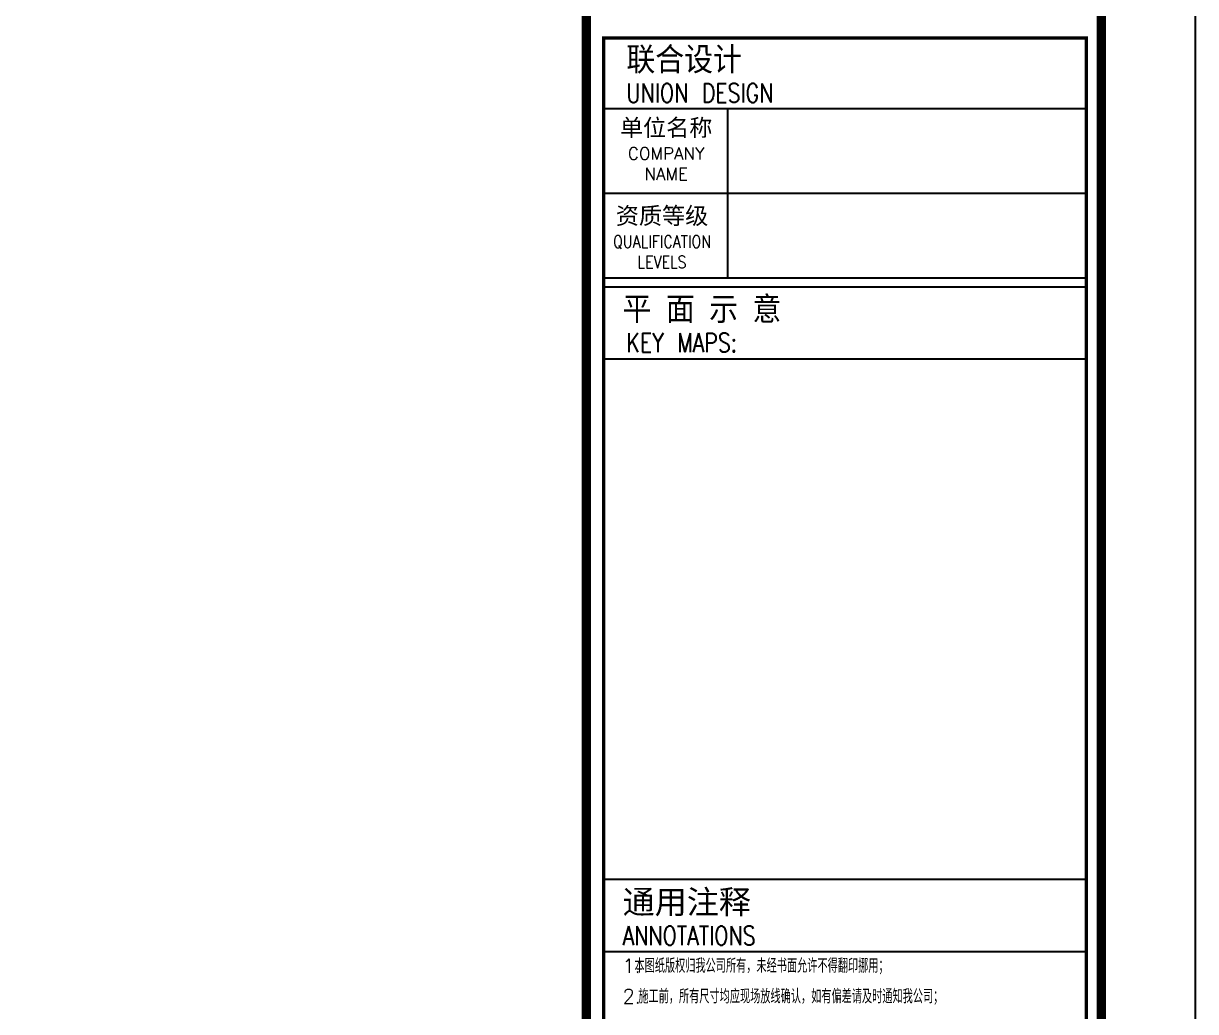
# Model space of a CAD drawing. Extents: x 815029915 to 815825525, y 579155098 to 579748855.
# Drawn here: x 815392643 to 815405096, y 579595190 to 579605687 of the extents above; entities that cross this region are included whole.
import ezdxf

# ---------------------------------------------------------------- set-up
doc = ezdxf.new("R2010")
doc.units = 0
doc.header["$LTSCALE"] = 100
doc.header["$MEASUREMENT"] = 0
for name, color, linetype in [('AXIS', 3, 'Continuous'), ('TK', 7, 'Continuous'), ('ZG-图框层', 4, 'Continuous'), ('zm', 1, 'Continuous')]:
    doc.layers.add(name, color=color, linetype=linetype)
doc.styles.add('_TCH_DIM_T3', font='SIMPLEX', dxfattribs={"width": 0.705882, "bigfont": 'GBCBIG'})
doc.styles.add('CCIAD-图框(标题项)', font='')
doc.styles.add('CCIAD-图框(版权说明)', font='txt.shx', dxfattribs={"width": 0.7, "bigfont": 'gbcbig.shx'})
doc.styles.add('基本字体', font='simplex.shx', dxfattribs={"height": 180, "bigfont": 'hztxt.shx'})
doc.styles.get('CCIAD-图框(标题项)').set_extended_font_data('SimHei')
doc.dimstyles.new('_TCH_ARCH-100', dxfattribs={"dimscale": 100, "dimtxt": 2.975, "dimasz": 1, "dimexe": 2.5, "dimexo": 3, "dimgap": 1, "dimtad": 1, "dimdec": 0, "dimzin": 0, "dimdsep": 46, "dimtxsty": '_TCH_DIM_T3', "dimblk": 'ARCHTICK', "dimcen": 0.09, "dimclrt": 7, "dimazin": 2, "dimtfac": 1, "dimtdec": 0, "dimtix": 1, "dimtmove": 2, "dimatfit": 3, "dimfxl": 0, "dimtolj": 1, "dimtzin": 0, "dimarcsym": 0})

# ---------------------------------------------------------------- blocks, each defined once
blk = doc.blocks.new('CCIAD-TK-A0-图签')
at = {"layer": 'TK'}
for p, q in [((1177.39, 749.33), (1126.12, 749.33)), ((1139.29, 749.33), (1139.29, 731.33)), ((1177.39, 740.33), (1126.12, 740.33)), ((1177.39, 731.33), (1126.12, 731.33)), ((1177.39, 667.45), (1126.12, 667.45))]:
    blk.add_line(p, q, dxfattribs=at)
at = {"layer": 'TK', "const_width": 1}
blk.add_lwpolyline([(1124.29, 10.46), (1124.29, 831)], dxfattribs=at)
at = {"layer": 'TK'}
for points in [[(1124.29, 10.46), (1179, 10.46), (1179, 831)], [(1126.12, 756.84), (1177.39, 756.84)], [(1126.12, 730.4), (1177.39, 730.4)], [(1126.12, 722.76), (1177.39, 722.76)], [(1126.12, 659.81), (1177.39, 659.81)]]:
    blk.add_lwpolyline(points, dxfattribs=at)
at = {"layer": 'TK', "const_width": 0.347}
blk.add_lwpolyline([(1126.12, 756.84), (1177.39, 756.84), (1177.39, 189.94), (1126.12, 189.94)], close=True, dxfattribs=at)
at = {"layer": 'TK'}
for s, height, style, width, p in [('联合设计', 2.5, 'CCIAD-图框(标题项)', 0.9, (1128.53, 753.35)), ('UNION DESIGN', 2, 'CCIAD-图框(版权说明)', 0.8, (1128.53, 750)), ('平 面 示 意', 2.5, 'CCIAD-图框(标题项)', 0.9, (1128.13, 726.83)), ('KEY MAPS:', 2, 'CCIAD-图框(版权说明)', 0.8, (1128.52, 723.48)), ('ANNOTATIONS', 2, 'CCIAD-图框(版权说明)', 0.8, (1128.13, 660.48))]:
    blk.add_text(s, height=height, dxfattribs=dict(at, style=style, width=width)).set_placement(p)
for s, height, style, p in [('通用注释', 2.5, 'CCIAD-图框(标题项)', (1128.13, 663.82)), ('1.', 1.5, 'CCIAD-图框(版权说明)', (1128.13, 657.54)), ('本图纸版权归我公司所有，未经书面允许不得翻印挪用；', 1.5, 'CCIAD-图框(版权说明)', (1129.39, 657.54)), ('2.', 1.5, 'CCIAD-图框(版权说明)', (1128.13, 654.29)), ('施工前，所有尺寸均应现场放线确认，如有偏差请及时通知我公司；', 1.5, 'CCIAD-图框(版权说明)', (1129.8, 654.29))]:
    blk.add_text(s, height=height, dxfattribs=dict(at, style=style)).set_placement(p)
at = {"layer": 'TK', "char_height": 1.8, "width": 11.6, "attachment_point": 5, "style": '基本字体'}
for s, insert in [('{\\fSimHei|b0|i0|c134|p2;单位名称\\Fsimplex,hztxt|c134;\\H0.72222x;COMPANY NAME}', (1132.76, 744.99)), ('{\\fSimHei|b0|i0|c134|p49;资质等级\\P\\Fsimplex,hztxt|c134;\\H0.7222x;\\W0.85;QUALIFICATION \\PLEVELS}', (1132.32, 735.63))]:
    blk.add_mtext(s, dxfattribs=dict(at, insert=insert))
blk = doc.blocks.new('_ArchTick')
at = {"color": 0, "linetype": 'ByBlock', "const_width": 0.4}
blk.add_lwpolyline([(-0.5, -0.5), (0.5, 0.5)], dxfattribs=at)
blk = doc.blocks.new('*D291')
at = {"layer": 'AXIS', "color": 0, "lineweight": -2, "transparency": 16777216}
for p, q in [((815361241, 579597482), (815363539, 579599780)), ((815363362, 579599603), (815400839, 579562127)), ((815398718, 579560005), (815401016, 579562303))]:
    blk.add_line(p, q, dxfattribs=at)
at = {"layer": 'Defpoints', "color": 0, "transparency": 16777216}
for p in [(815361029, 579597270), (815400839, 579562127), (815398505, 579559793)]:
    blk.add_point(p, dxfattribs=at)
at = {"layer": 'AXIS', "color": 0, "lineweight": -2, "transparency": 16777216, "xscale": 100, "yscale": 100, "zscale": 100}
for p, rotation in [((815363362, 579599603), 135.0000000001822), ((815400839, 579562127), 315.0000000001822)]:
    blk.add_blockref('_ArchTick', p, dxfattribs=dict(at, rotation=rotation))
at = {"layer": 'AXIS', "color": 7, "transparency": 16777216, "insert": (815382276, 579581041), "char_height": 297.5, "attachment_point": 5, "rotation": 315, "style": '_TCH_DIM_T3'}
blk.add_mtext('\\A1;53000', dxfattribs=at)
blk = doc.blocks.new('ll')
at = {"layer": 'ZG-图框层'}
blk.add_lwpolyline([(815136770, 579524220), (815255670, 579524220), (815255670, 579608320), (815136770, 579608320)], close=True, dxfattribs=at)

msp = doc.modelspace()

# ---------------------------------------------------------------- linework, layer by layer
at = {"layer": 'ZG-图框层'}
msp.add_lwpolyline([(815286195.5, 579529893.5), (815405095.5, 579529893.5), (815405095.5, 579613993.5), (815286195.5, 579613993.5)], close=True, dxfattribs=at)
at = {"layer": 'ZG-图框层', "const_width": 100}
msp.add_lwpolyline([(815288695.5, 579530893.5), (815404095.5, 579530893.5), (815404095.5, 579612993.5), (815288695.5, 579612993.5)], close=True, dxfattribs=at)

# ---------------------------------------------------------------- block references
at = {"layer": 'TK', "xscale": 100, "yscale": 100, "zscale": 100}
msp.add_blockref('CCIAD-TK-A0-图签', (815286195.5, 579529847.9), dxfattribs=at)
at = {"layer": 'zm', "color": 1}
msp.add_blockref('ll', (149425.4, 5673.6), dxfattribs=at)

# ---------------------------------------------------------------- dimensions: what is measured, and where the dimension line sits
at = {"layer": 'AXIS'}
dim = msp.add_aligned_dim(p1=(815361028.7, 579597269.8), p2=(815398505.4, 579559793.2), distance=3300, dimstyle='_TCH_ARCH-100', dxfattribs=at)
dim.commit()
dim.dimension.update_dxf_attribs({"geometry": '*D291', "text_midpoint": (815382276.4, 579581040.8)})

doc.saveas('drawing.dxf')
